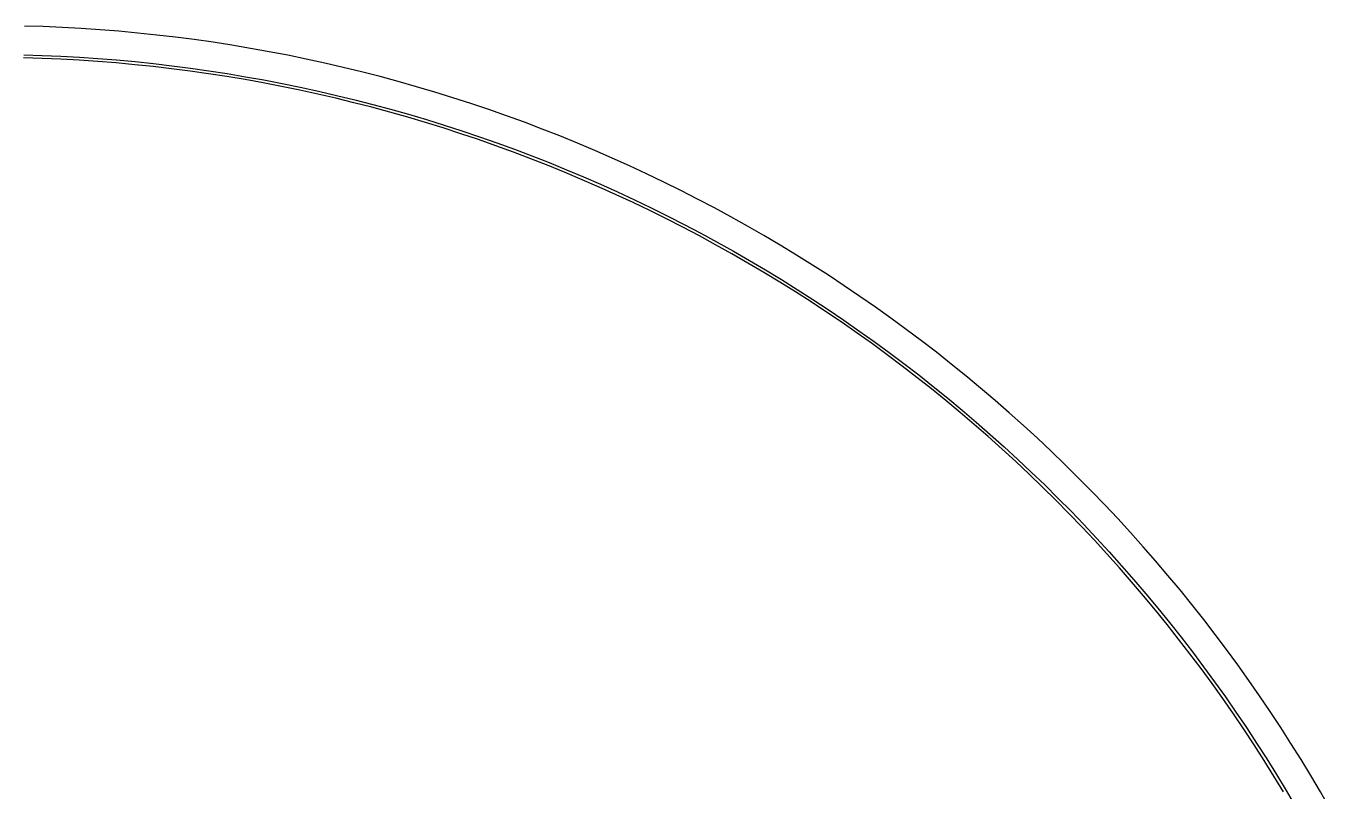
# Model space of a CAD drawing. Header units: metres. Extents: x -16 to 132, y -40 to 113.
# Drawn here: x 57.2 to 121.8, y 75.3 to 113.3 of the extents above; entities that cross this region are included whole.
import ezdxf

# ---------------------------------------------------------------- set-up
doc = ezdxf.new("R2010")
doc.units = ezdxf.units.M

msp = doc.modelspace()

# ---------------------------------------------------------------- linework, layer by layer
for p, q in [((58.0361, 113.262), (57.0978, 113.291)), ((58.9741, 113.221), (58.0361, 113.262)), ((59.9114, 113.17), (58.9741, 113.221)), ((60.8481, 113.106), (59.9114, 113.17)), ((61.7839, 113.032), (60.8481, 113.106)), ((62.7187, 112.945), (61.7839, 113.032)), ((63.6524, 112.847), (62.7187, 112.945)), ((64.5848, 112.738), (63.6524, 112.847)), ((65.5158, 112.618), (64.5848, 112.738)), ((66.4453, 112.486), (65.5158, 112.618)), ((67.373, 112.342), (66.4453, 112.486)), ((57.0628, 111.866), (57.9837, 111.838)), ((57.9837, 111.838), (58.9041, 111.798)), ((58.9041, 111.798), (59.8241, 111.747)), ((68.299, 112.187), (67.373, 112.342)), ((69.2229, 112.021), (68.299, 112.187)), ((70.1448, 111.844), (69.2229, 112.021)), ((71.0644, 111.655), (70.1448, 111.844)), ((57.9782, 111.688), (57.0591, 111.716)), ((58.8968, 111.648), (57.9782, 111.688)), ((59.8148, 111.598), (58.8968, 111.648)), ((60.7322, 111.536), (59.8148, 111.598)), ((59.8241, 111.747), (60.7433, 111.685)), ((61.6488, 111.462), (60.7322, 111.536)), ((60.7433, 111.685), (61.6616, 111.612)), ((62.5643, 111.378), (61.6488, 111.462)), ((61.6616, 111.612), (62.579, 111.527)), ((63.4788, 111.282), (62.5643, 111.378)), ((62.579, 111.527), (63.4953, 111.431)), ((64.392, 111.175), (63.4788, 111.282)), ((63.4953, 111.431), (64.4104, 111.324)), ((65.3038, 111.057), (64.392, 111.175)), ((64.4104, 111.324), (65.324, 111.206)), ((65.324, 111.206), (66.2362, 111.076)), ((71.9816, 111.455), (71.0644, 111.655)), ((72.8963, 111.243), (71.9816, 111.455)), ((73.8084, 111.021), (72.8963, 111.243)), ((66.2142, 110.928), (65.3038, 111.057)), ((67.1228, 110.787), (66.2142, 110.928)), ((66.2362, 111.076), (67.1467, 110.935)), ((68.0297, 110.636), (67.1228, 110.787)), ((67.1467, 110.935), (68.0554, 110.783)), ((68.9346, 110.473), (68.0297, 110.636)), ((68.0554, 110.783), (68.9621, 110.62)), ((69.8375, 110.299), (68.9346, 110.473)), ((68.9621, 110.62), (69.8668, 110.446)), ((74.7176, 110.787), (73.8084, 111.021)), ((75.6239, 110.542), (74.7176, 110.787)), ((76.5271, 110.287), (75.6239, 110.542)), ((70.7382, 110.114), (69.8375, 110.299)), ((69.8668, 110.446), (70.7693, 110.261)), ((71.6366, 109.918), (70.7382, 110.114)), ((70.7693, 110.261), (71.6694, 110.064)), ((72.5324, 109.711), (71.6366, 109.918)), ((71.6694, 110.064), (72.5671, 109.857)), ((72.5671, 109.857), (73.4621, 109.639)), ((77.4272, 110.02), (76.5271, 110.287)), ((78.3239, 109.742), (77.4272, 110.02)), ((73.4257, 109.493), (72.5324, 109.711)), ((74.3162, 109.264), (73.4257, 109.493)), ((73.4621, 109.639), (74.3544, 109.409)), ((75.2038, 109.025), (74.3162, 109.264)), ((74.3544, 109.409), (75.2439, 109.169)), ((79.217, 109.452), (78.3239, 109.742)), ((80.1066, 109.153), (79.217, 109.452)), ((76.0885, 108.774), (75.2038, 109.025)), ((75.2439, 109.169), (76.1303, 108.918)), ((76.97, 108.512), (76.0885, 108.774)), ((76.1303, 108.918), (77.0135, 108.656)), ((77.0135, 108.656), (77.8935, 108.383)), ((80.9925, 108.842), (80.1066, 109.153)), ((81.8744, 108.52), (80.9925, 108.842)), ((77.8482, 108.24), (76.97, 108.512)), ((78.723, 107.957), (77.8482, 108.24)), ((77.8935, 108.383), (78.7701, 108.099)), ((79.5943, 107.663), (78.723, 107.957)), ((78.7701, 108.099), (79.6431, 107.805)), ((82.7524, 108.188), (81.8744, 108.52)), ((83.6262, 107.844), (82.7524, 108.188)), ((80.4619, 107.359), (79.5943, 107.663)), ((79.6431, 107.805), (80.5124, 107.5)), ((81.3257, 107.044), (80.4619, 107.359)), ((80.5124, 107.5), (81.3779, 107.184)), ((84.4957, 107.49), (83.6262, 107.844)), ((85.3608, 107.126), (84.4957, 107.49)), ((82.1855, 106.718), (81.3257, 107.044)), ((81.3779, 107.184), (82.2395, 106.858)), ((83.0413, 106.382), (82.1855, 106.718)), ((82.2395, 106.858), (83.097, 106.521)), ((86.2214, 106.751), (85.3608, 107.126)), ((87.0773, 106.365), (86.2214, 106.751)), ((83.8929, 106.035), (83.0413, 106.382)), ((83.097, 106.521), (83.9503, 106.174)), ((84.7402, 105.678), (83.8929, 106.035)), ((83.9503, 106.174), (84.7993, 105.816)), ((87.9284, 105.969), (87.0773, 106.365)), ((88.7745, 105.562), (87.9284, 105.969)), ((85.5831, 105.311), (84.7402, 105.678)), ((84.7993, 105.816), (85.6439, 105.448)), ((86.4214, 104.933), (85.5831, 105.311)), ((85.6439, 105.448), (86.4838, 105.069)), ((89.6157, 105.145), (88.7745, 105.562)), ((87.255, 104.545), (86.4214, 104.933)), ((86.4838, 105.069), (87.3191, 104.681)), ((87.3191, 104.681), (88.1495, 104.282)), ((90.4516, 104.718), (89.6157, 105.145)), ((91.2822, 104.281), (90.4516, 104.718)), ((88.0837, 104.147), (87.255, 104.545)), ((88.9075, 103.738), (88.0837, 104.147)), ((88.1495, 104.282), (88.975, 103.872)), ((92.1075, 103.833), (91.2822, 104.281)), ((89.7263, 103.32), (88.9075, 103.738)), ((88.975, 103.872), (89.7953, 103.453)), ((89.7953, 103.453), (90.6105, 103.024)), ((92.9271, 103.375), (92.1075, 103.833)), ((93.7411, 102.908), (92.9271, 103.375)), ((90.5398, 102.892), (89.7263, 103.32)), ((91.348, 102.453), (90.5398, 102.892)), ((90.6105, 103.024), (91.4203, 102.585)), ((94.5493, 102.43), (93.7411, 102.908)), ((92.1508, 102.005), (91.348, 102.453)), ((91.4203, 102.585), (92.2247, 102.135)), ((92.2247, 102.135), (93.0235, 101.676)), ((95.3515, 101.942), (94.5493, 102.43)), ((92.948, 101.547), (92.1508, 102.005)), ((93.7395, 101.079), (92.948, 101.547)), ((93.0235, 101.676), (93.8167, 101.208)), ((96.1477, 101.445), (95.3515, 101.942)), ((96.9378, 100.938), (96.1477, 101.445)), ((94.5253, 100.601), (93.7395, 101.079)), ((93.8167, 101.208), (94.604, 100.729)), ((97.7215, 100.421), (96.9378, 100.938)), ((95.3051, 100.114), (94.5253, 100.601)), ((94.604, 100.729), (95.3853, 100.241)), ((95.3853, 100.241), (96.1607, 99.7433)), ((98.4989, 99.8947), (97.7215, 100.421)), ((96.0789, 99.6176), (95.3051, 100.114)), ((96.8465, 99.1115), (96.0789, 99.6176)), ((96.1607, 99.7433), (96.9298, 99.2362)), ((99.2697, 99.3588), (98.4989, 99.8947)), ((97.6078, 98.5959), (96.8465, 99.1115)), ((96.9298, 99.2362), (97.6927, 98.7196)), ((100.034, 98.8136), (99.2697, 99.3588)), ((98.3628, 98.0711), (97.6078, 98.5959)), ((97.6927, 98.7196), (98.4492, 98.1938)), ((98.4492, 98.1938), (99.1992, 97.6587)), ((100.791, 98.259), (100.034, 98.8136)), ((101.542, 97.6951), (100.791, 98.259)), ((99.1113, 97.5371), (98.3628, 98.0711)), ((99.1992, 97.6587), (99.9425, 97.1144)), ((102.286, 97.1221), (101.542, 97.6951)), ((99.8532, 96.9939), (99.1113, 97.5371)), ((100.588, 96.4417), (99.8532, 96.9939)), ((99.9425, 97.1144), (100.679, 96.5611)), ((103.022, 96.54), (102.286, 97.1221)), ((101.317, 95.8804), (100.588, 96.4417)), ((100.679, 96.5611), (101.409, 95.9987)), ((103.751, 95.9489), (103.022, 96.54)), ((102.038, 95.3103), (101.317, 95.8804)), ((101.409, 95.9987), (102.132, 95.4274)), ((104.474, 95.3489), (103.751, 95.9489)), ((102.752, 94.7314), (102.038, 95.3103)), ((102.132, 95.4274), (102.847, 94.8474)), ((105.188, 94.7401), (104.474, 95.3489)), ((103.459, 94.1438), (102.752, 94.7314)), ((102.847, 94.8474), (103.556, 94.2585)), ((105.895, 94.1225), (105.188, 94.7401)), ((104.159, 93.5475), (103.459, 94.1438)), ((103.556, 94.2585), (104.257, 93.661)), ((106.595, 93.4964), (105.895, 94.1225)), ((104.852, 92.9426), (104.159, 93.5475)), ((104.257, 93.661), (104.951, 93.055)), ((104.951, 93.055), (105.638, 92.4405)), ((107.286, 92.8616), (106.595, 93.4964)), ((105.537, 92.3294), (104.852, 92.9426)), ((105.638, 92.4405), (106.317, 91.8176)), ((107.97, 92.2185), (107.286, 92.8616)), ((106.214, 91.7077), (105.537, 92.3294)), ((106.317, 91.8176), (106.988, 91.1864)), ((108.646, 91.567), (107.97, 92.2185)), ((106.884, 91.0778), (106.214, 91.7077)), ((106.988, 91.1864), (107.651, 90.5471)), ((109.314, 90.9073), (108.646, 91.567)), ((107.546, 90.4397), (106.884, 91.0778)), ((107.651, 90.5471), (108.306, 89.8996)), ((109.974, 90.2394), (109.314, 90.9073)), ((108.2, 89.7936), (107.546, 90.4397)), ((108.306, 89.8996), (108.954, 89.2442)), ((110.625, 89.5634), (109.974, 90.2394)), ((108.847, 89.1394), (108.2, 89.7936)), ((108.954, 89.2442), (109.593, 88.5809)), ((111.268, 88.8796), (110.625, 89.5634)), ((109.485, 88.4774), (108.847, 89.1394)), ((109.593, 88.5809), (110.224, 87.9097)), ((111.903, 88.1879), (111.268, 88.8796)), ((110.115, 87.8076), (109.485, 88.4774)), ((110.224, 87.9097), (110.847, 87.2309)), ((112.529, 87.4884), (111.903, 88.1879)), ((110.736, 87.1301), (110.115, 87.8076)), ((110.847, 87.2309), (111.462, 86.5445)), ((113.147, 86.7813), (112.529, 87.4884)), ((111.349, 86.4451), (110.736, 87.1301)), ((113.756, 86.0667), (113.147, 86.7813)), ((111.954, 85.7526), (111.349, 86.4451)), ((111.462, 86.5445), (112.068, 85.8505)), ((114.356, 85.3447), (113.756, 86.0667)), ((112.551, 85.0527), (111.954, 85.7526)), ((112.068, 85.8505), (112.665, 85.1492)), ((114.947, 84.6153), (114.356, 85.3447)), ((113.138, 84.3455), (112.551, 85.0527)), ((112.665, 85.1492), (113.254, 84.4407)), ((113.717, 83.6312), (113.138, 84.3455)), ((113.254, 84.4407), (113.834, 83.7249)), ((115.529, 83.8788), (114.947, 84.6153)), ((114.287, 82.9098), (113.717, 83.6312)), ((113.834, 83.7249), (114.406, 83.0021)), ((116.102, 83.1352), (115.529, 83.8788)), ((114.848, 82.1815), (114.287, 82.9098)), ((114.406, 83.0021), (114.968, 82.2723)), ((116.666, 82.3846), (116.102, 83.1352)), ((115.401, 81.4464), (114.848, 82.1815)), ((114.968, 82.2723), (115.521, 81.5357)), ((117.22, 81.6271), (116.666, 82.3846)), ((115.944, 80.7045), (115.401, 81.4464)), ((115.521, 81.5357), (116.065, 80.7924)), ((117.766, 80.8629), (117.22, 81.6271)), ((116.065, 80.7924), (116.601, 80.0424)), ((118.301, 80.0921), (117.766, 80.8629)), ((116.478, 79.956), (115.944, 80.7045)), ((117.003, 79.201), (116.478, 79.956)), ((116.601, 80.0424), (117.126, 79.2859)), ((118.828, 79.3147), (118.301, 80.0921)), ((117.518, 78.4397), (117.003, 79.201)), ((117.126, 79.2859), (117.643, 78.523)), ((119.345, 78.531), (118.828, 79.3147)), ((118.024, 77.6721), (117.518, 78.4397)), ((117.643, 78.523), (118.15, 77.7539)), ((119.852, 77.7409), (119.345, 78.531)), ((118.521, 76.8983), (118.024, 77.6721)), ((118.15, 77.7539), (118.648, 76.9785)), ((120.349, 76.9447), (119.852, 77.7409)), ((119.008, 76.1185), (118.521, 76.8983)), ((118.648, 76.9785), (119.136, 76.1972)), ((120.837, 76.1425), (120.349, 76.9447)), ((119.486, 75.3327), (119.008, 76.1185)), ((119.136, 76.1972), (119.614, 75.4099)), ((121.314, 75.3343), (120.837, 76.1425)), ((119.614, 75.4099), (120.083, 74.6167)), ((121.782, 74.5203), (121.314, 75.3343))]:
    msp.add_line(p, q)

doc.saveas('drawing.dxf')
